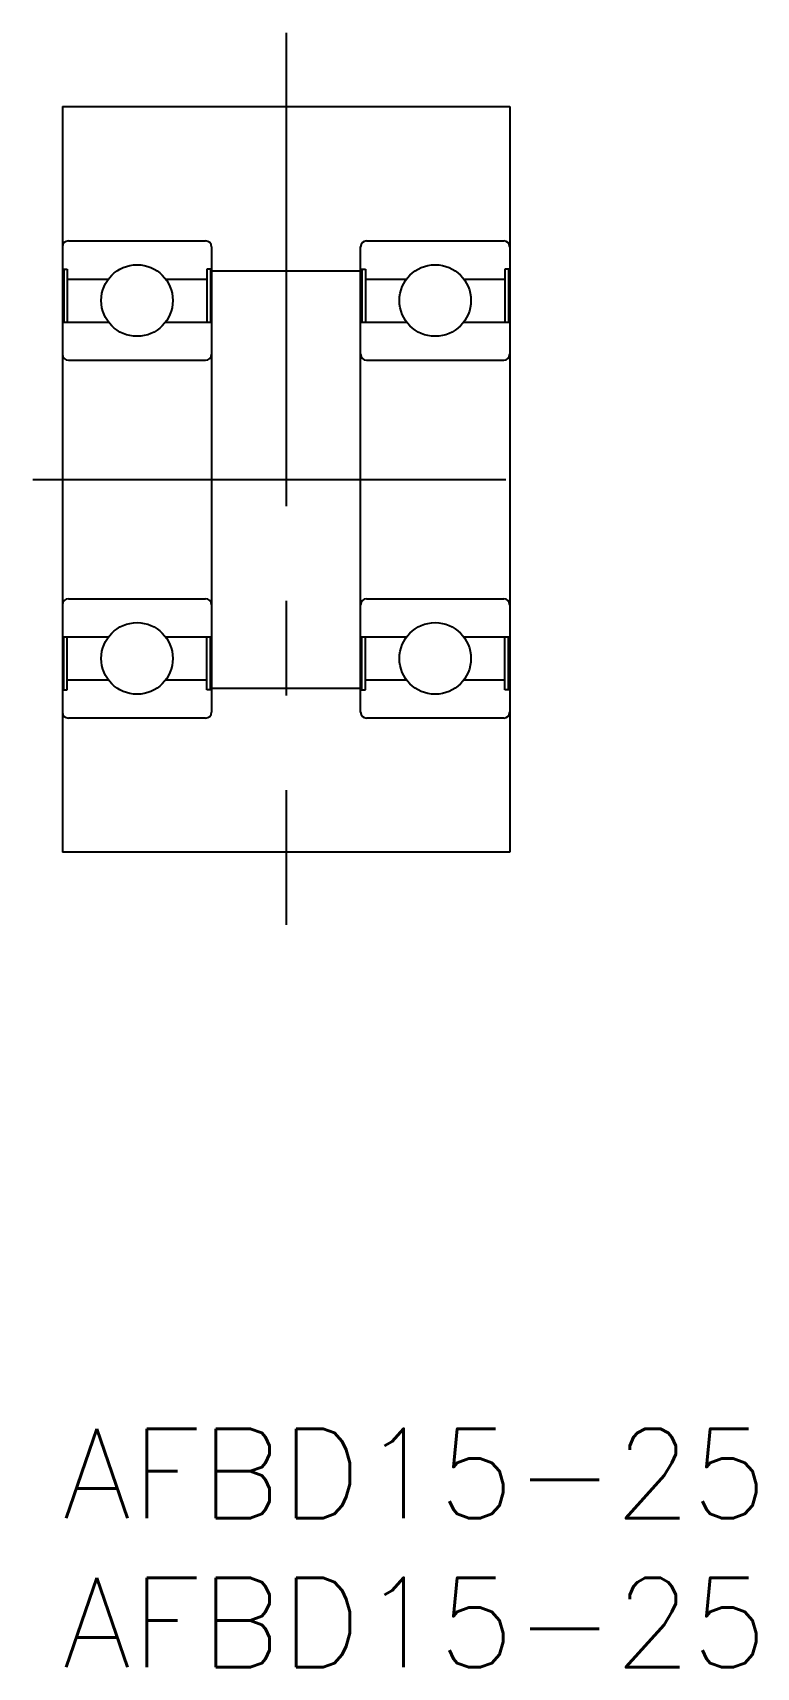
# Model space of a CAD drawing. Extents: x -1 to 23.3, y -8 to 46.8.
import ezdxf

# ---------------------------------------------------------------- set-up
doc = ezdxf.new("R2010")
doc.units = 0
doc.header["$LTSCALE"] = 0.5
doc.linetypes.add('CENTER', pattern=[50.8, 31.75, -6.35, 6.35, -6.35])
doc.layers.get('0').update_dxf_attribs({"linetype": 'CONTINUOUS'})
doc.layers.add('CENTER', color=1, linetype='CENTER')
doc.styles.get("Standard").update_dxf_attribs({"font": 'txt.shx', "height": 3, "bigfont": 'bigfont.shx'})

# ---------------------------------------------------------------- blocks, each defined once
blk = doc.blocks.new('*U8')
at = {"color": 7, "linetype": 'CONTINUOUS'}
blk.add_text('AFBD15-25', height=3, dxfattribs=at).set_placement((0, -3))
blk = doc.blocks.new('*U9')
at = {"color": 7, "linetype": 'CONTINUOUS'}
blk.add_text('AFBD15-25', height=3, dxfattribs=at).set_placement((0, -8))

msp = doc.modelspace()

# ---------------------------------------------------------------- linework, layer by layer
at = {"color": 7, "linetype": 'CONTINUOUS'}
for p, q in [((0, 44.324), (15, 44.324)), ((0, 44.324), (0, 19.324)), ((15, 44.324), (15, 19.324)), ((0.2, 39.824), (4.8, 39.824)), ((5, 39.624), (5, 24.024)), ((10, 24.024), (10, 39.624)), ((10.2, 39.824), (14.8, 39.824)), ((0, 38.88), (0.16, 38.88)), ((0.04, 38.88), (0.04, 37.104)), ((0.16, 38.88), (0.16, 37.104)), ((0.16, 38.544), (1.54, 38.544)), ((3.46, 38.544), (4.84, 38.544)), ((4.84, 38.88), (4.84, 37.104)), ((5, 38.88), (4.84, 38.88)), ((4.96, 38.88), (4.96, 37.104)), ((5, 38.824), (10, 38.824)), ((10, 38.88), (10.16, 38.88)), ((10.04, 38.88), (10.04, 37.104)), ((10.16, 38.88), (10.16, 37.104)), ((10.16, 38.544), (11.54, 38.544)), ((13.46, 38.544), (14.84, 38.544)), ((14.84, 38.88), (14.84, 37.104)), ((15, 38.88), (14.84, 38.88)), ((14.96, 38.88), (14.96, 37.104)), ((0, 37.104), (1.54, 37.104)), ((3.46, 37.104), (5, 37.104)), ((10, 37.104), (11.54, 37.104)), ((13.46, 37.104), (15, 37.104)), ((0.2, 35.824), (4.8, 35.824)), ((10.2, 35.824), (14.8, 35.824)), ((0.2, 27.824), (4.8, 27.824)), ((10.2, 27.824), (14.8, 27.824)), ((0, 26.544), (1.54, 26.544)), ((0.04, 24.768), (0.04, 26.544)), ((0.16, 24.768), (0.16, 26.544)), ((3.46, 26.544), (5, 26.544)), ((4.84, 24.768), (4.84, 26.544)), ((4.96, 24.768), (4.96, 26.544)), ((10, 26.544), (11.54, 26.544)), ((10.04, 24.768), (10.04, 26.544)), ((10.16, 24.768), (10.16, 26.544)), ((13.46, 26.544), (15, 26.544)), ((14.84, 24.768), (14.84, 26.544)), ((14.96, 24.768), (14.96, 26.544)), ((0, 24.768), (0.16, 24.768)), ((0.16, 25.104), (1.54, 25.104)), ((3.46, 25.104), (4.84, 25.104)), ((5, 24.768), (4.84, 24.768)), ((5, 24.824), (10, 24.824)), ((10, 24.768), (10.16, 24.768)), ((10.16, 25.104), (11.54, 25.104)), ((13.46, 25.104), (14.84, 25.104)), ((15, 24.768), (14.84, 24.768)), ((4.8, 23.824), (0.2, 23.824)), ((14.8, 23.824), (10.2, 23.824)), ((15, 19.324), (0, 19.324))]:
    msp.add_line(p, q, dxfattribs=at)
for centre in [(2.5, 37.824), (12.5, 37.824), (2.5, 25.824), (12.5, 25.824)]:
    msp.add_circle(centre, 1.2, dxfattribs=at)
for centre, start, end in [((0.2, 39.624), 90, 180), ((4.8, 39.624), 0, 90), ((10.2, 39.624), 90, 180), ((14.8, 39.624), 0, 90), ((0.2, 36.024), 180, 270), ((4.8, 36.024), 270, 0), ((10.2, 36.024), 180, 270), ((14.8, 36.024), 270, 0), ((0.2, 27.624), 90, 180), ((4.8, 27.624), 0, 90), ((10.2, 27.624), 90, 180), ((14.8, 27.624), 0, 90), ((0.2, 24.024), 180, 270), ((4.8, 24.024), 270, 0), ((10.2, 24.024), 180, 270), ((14.8, 24.024), 270, 0)]:
    msp.add_arc(centre, 0.2, start, end, dxfattribs=at)
at = {"layer": 'CENTER', "color": 1, "linetype": 'CENTER'}
for p, q in [((7.5, 46.804), (7.5, 16.892)), ((-1, 31.824), (16, 31.824))]:
    msp.add_line(p, q, dxfattribs=at)

# ---------------------------------------------------------------- block references
at = {"color": 7, "linetype": 'CONTINUOUS'}
for name in ['*U8', '*U9']:
    msp.add_blockref(name, (0, 0), dxfattribs=at)

doc.saveas('drawing.dxf')
